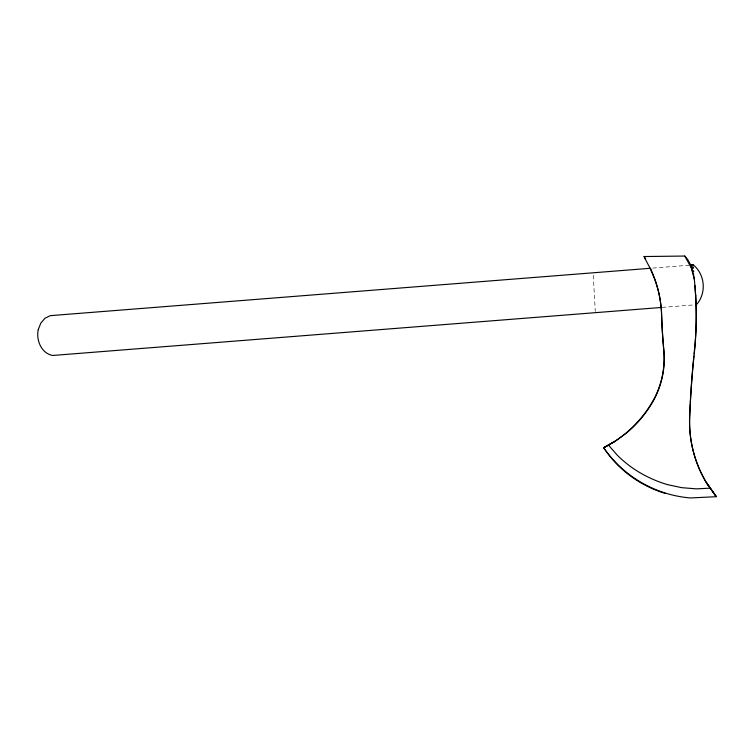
<?xml version="1.0" encoding="UTF-8"?>
<svg xmlns="http://www.w3.org/2000/svg" width="754" height="754" viewBox="0 0 754 754"><rect width="100%" height="100%" fill="white"/><g stroke="black" fill="none" stroke-linecap="round" stroke-linejoin="round"><path stroke-width="0.57" stroke-dasharray="3.77 2.83" d="M652.738 268.094L689.344 265.201M662.191 307.396L694.868 304.823M593.294 275.285L595.264 311.506"/><path stroke-width="1.13" d="M696.394 304.701C706.686 293.494 705.169 274.343 693.237 264.899L690.485 265.116L693.52 274.296L694.33 279.282M694.849 285.389L695.659 295.964M690.221 403.965A982.716 982.716 0 0 0 689.627 417.056A118.906 118.906 0 0 0 706.423 482.654L716.3 496.697L690.381 497.951C655.697 495.095 623.417 476.462 603.709 447.763L615.217 441.222L625.905 433.437A118.246 116.804 12.7 0 0 651.729 403.682A87.492 86.861 0 0 0 663.84 350.968A605.047 600.665 0 0 1 661.569 314.418A114.759 113.92 0 0 0 654.755 279.14L650.023 268.056L644.604 257.868A17.672 0.49 61 0 1 644.585 257.133L645.716 259.008M664.924 493.295L664.887 493.295A112.94 112.742 0 0 1 603.671 447.772L615.189 441.109A118.246 118.105 45.5 0 0 651.701 402.994A87.492 87.492 0 0 0 663.812 349.894A605.047 605.047 0 0 1 661.541 313.089A114.759 114.759 0 0 0 661.23 307.585M603.671 447.772L615.217 441.222M693.237 264.899L690.485 265.116L690.758 265.625M710.287 488.149L696.376 488.865L681.757 487.668L667.403 484.615C648.619 478.988 631.249 469.177 617.337 455.246L608.421 445.02M644.142 256.53L684.783 256.049L687.723 259.517L691.013 265.606M684.783 256.049L691.465 268.217L694.34 279.527A352.57 350.016 0 0 1 694.34 352.749A982.716 975.601 0 0 0 689.665 417.641A118.906 118.039 -0.1 0 0 706.451 482.758L716.3 496.697L706.423 482.654M706.451 482.758L710.296 488.215M695.631 295.248L696.036 304.729L696.008 303.9A352.57 352.57 0 0 1 695.546 336.963M690.278 402.872A982.716 982.716 0 0 1 690.975 390.874M691.05 389.78A982.716 982.716 0 0 1 693.859 356.039M694.085 353.862A982.716 982.716 0 0 1 694.311 351.694A352.57 352.57 0 0 0 695.471 338.103M38.237 329.687C35.994 340.139 41.291 353.258 52.601 355.473L661.022 307.491C660.042 293.89 655.81 280.742 650.457 268.273L50.207 315.662L44.976 318.254L40.791 323.146L38.237 329.687M693.699 271.148L692.558 271.242L693.699 271.148M693.454 267.858L691.559 268.019L693.454 267.858M693.294 265.728L690.768 265.936L693.294 265.728"/></g></svg>
